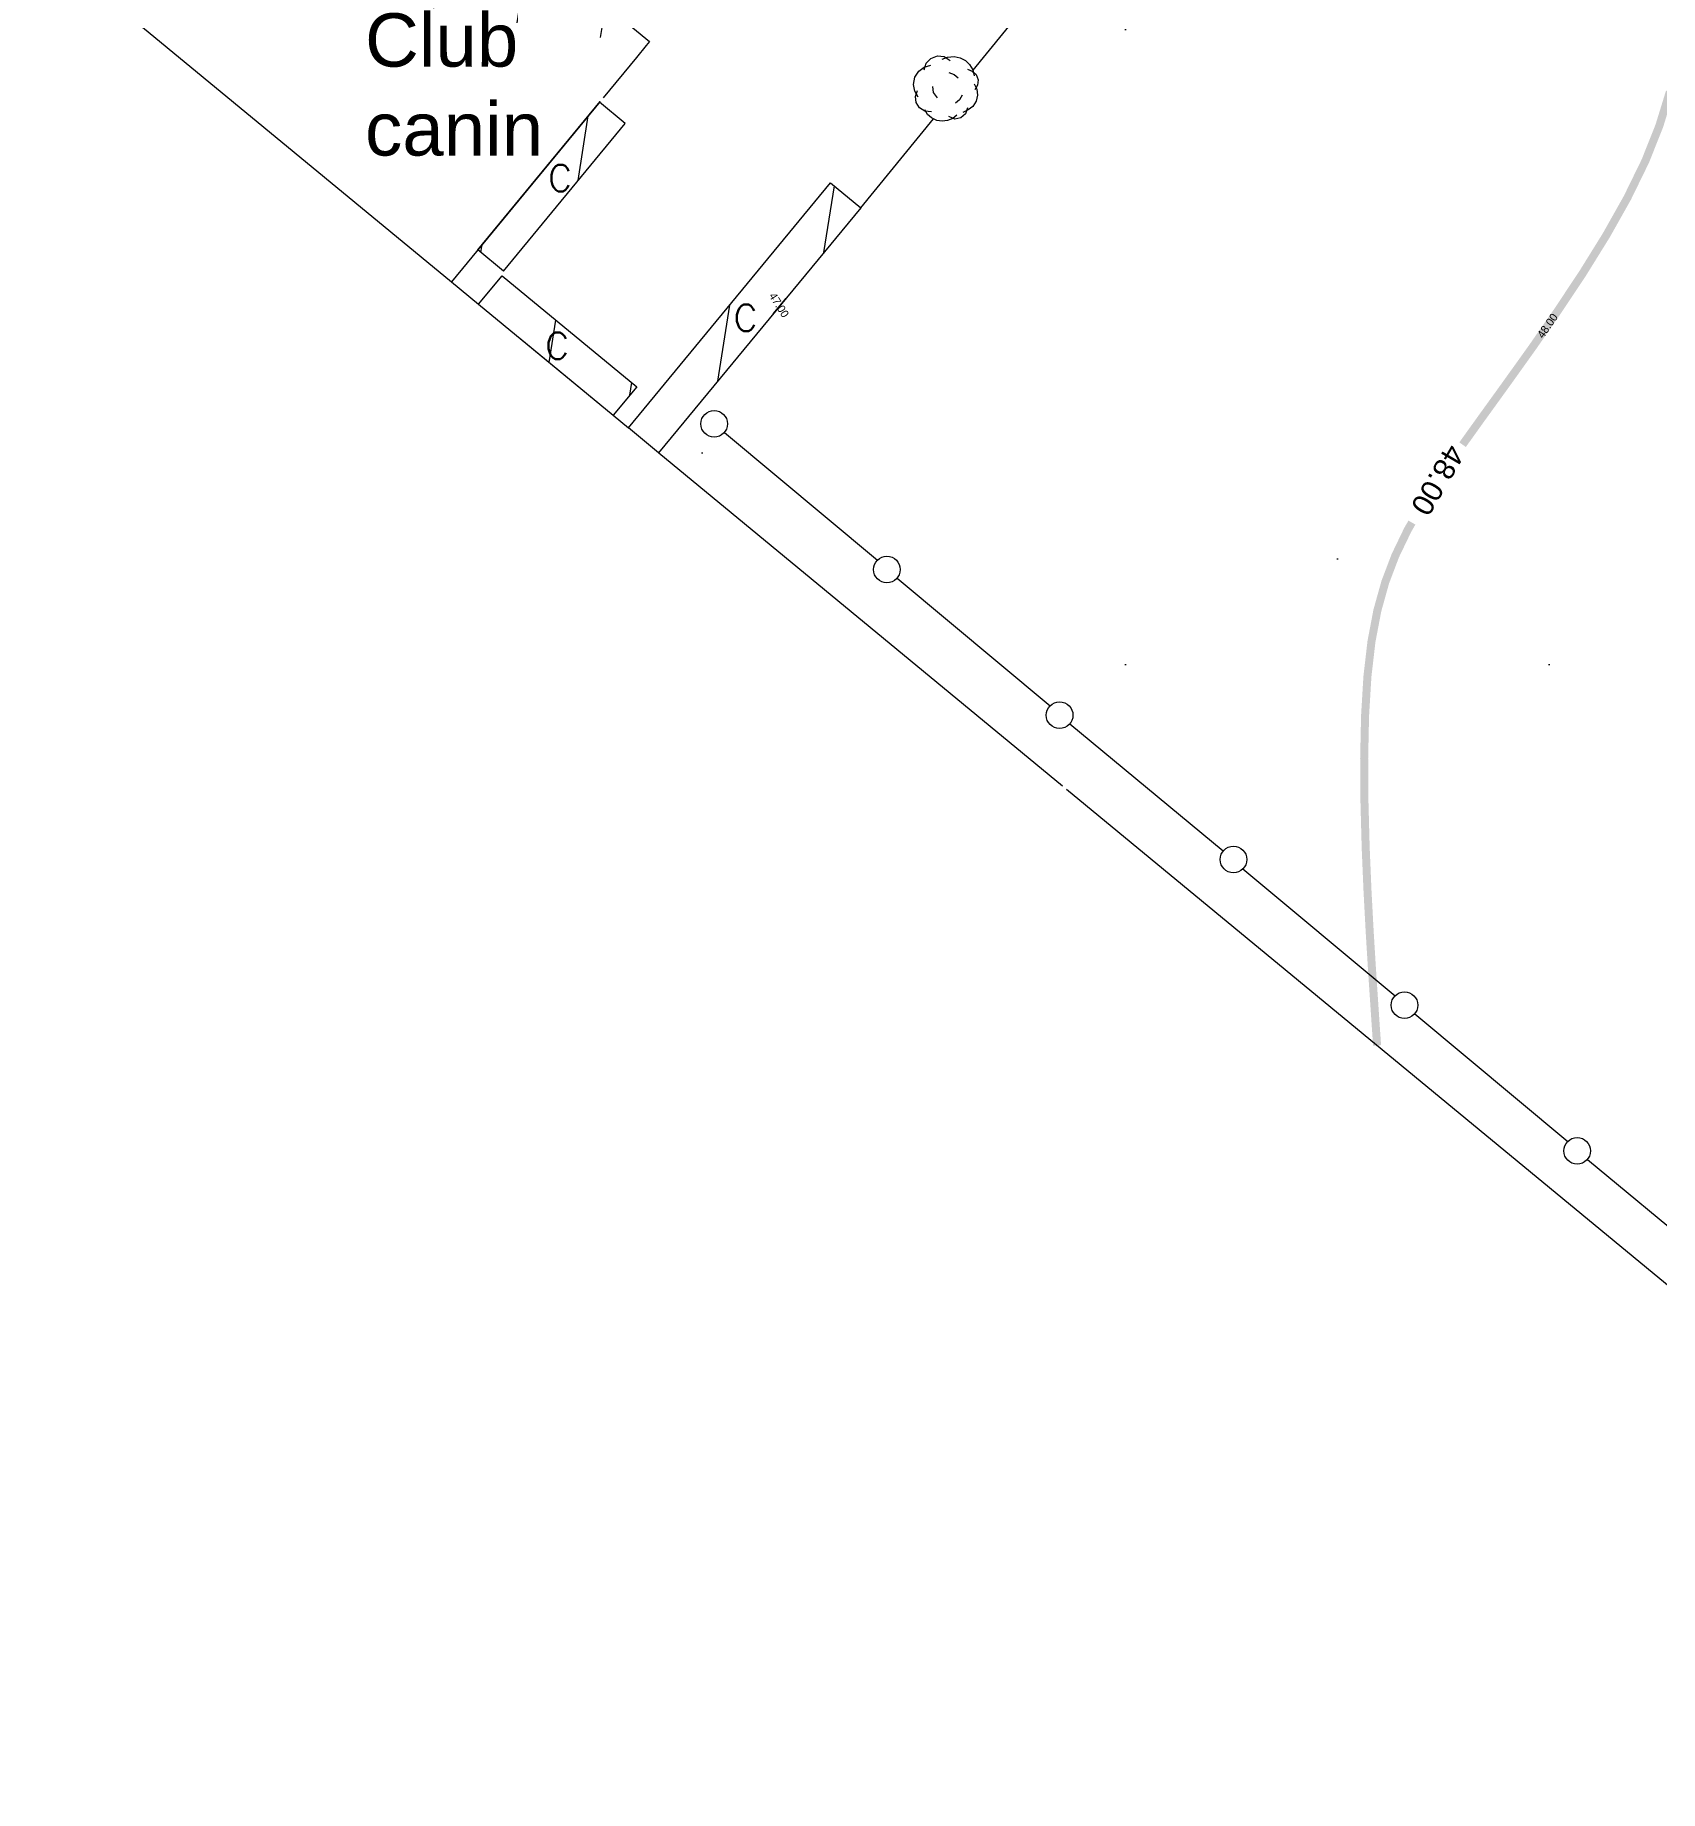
# Model space of a CAD drawing. Header units: metres. Extents: x 64 to 796628, y 142 to 671743.
# Drawn here: x 169.3 to 230.3, y 141.7 to 207.5 of the extents above; entities that cross this region are included whole.
import ezdxf
from ezdxf.enums import TextEntityAlignment as Align

# ---------------------------------------------------------------- set-up
doc = ezdxf.new("R2010")
doc.units = ezdxf.units.M
doc.header["$LTSCALE"] = 2
for name, color, linetype in [('Bâtiment', 1, 'Continuous'), ('Cotation Courbes de niveau', 246, 'Continuous'), ('COURBE PRINCIPALE', 246, 'Continuous'), ('Limtes végétative', 92, 'Continuous'), ('texte', 7, 'Continuous')]:
    doc.layers.add(name, color=color, linetype=linetype)
doc.layers.add("Lingne d'arbres", color=3, linetype='Continuous', lineweight=25)
doc.layers.add('SYMBOL_ARBRE', color=3, linetype='Continuous', lineweight=25)
doc.styles.add('Text pro', font='txt.shx', dxfattribs={"height": 5, "bigfont": 'bigfont.shx'})
pattern_1 = [(261, (-364025.7696, -375482.0903), (3.135910481, -0.496679427), [])]
pattern_2 = [(90, (-364025.7696, -375482.09), (-7.9375, 3.96875), [0, -7.9375])]

# ---------------------------------------------------------------- blocks, each defined once
blk = doc.blocks.new('019')
at = {"color": 0}
for p, q in [((-0.41, 0.25), (-0.33, 0.31)), ((-0.33, 0.27), (-0.3, 0.37)), ((-0.33, 0.31), (-0.23, 0.34)), ((-0.3, 0.37), (-0.23, 0.44)), ((-0.23, 0.44), (-0.13, 0.48)), ((-0.13, 0.48), (-0.03, 0.47)), ((-0.06, 0.43), (0.02, 0.46)), ((-0.03, 0.47), (0.06, 0.41)), ((0.02, 0.46), (0.12, 0.47)), ((0.12, 0.47), (0.21, 0.45)), ((0.21, 0.45), (0.29, 0.41)), ((0.29, 0.41), (0.35, 0.35)), ((0.32, 0.28), (0.39, 0.25)), ((0.35, 0.35), (0.4, 0.27)), ((0.4, 0.27), (0.42, 0.18)), ((-0.49, 0.05), (-0.47, 0.16)), ((-0.47, -0.05), (-0.49, 0.05)), ((-0.47, 0.16), (-0.41, 0.25)), ((-0.19, -0.07), (-0.2, 0.02)), ((0.04, 0.23), (0.12, 0.2)), ((0.12, 0.2), (0.18, 0.15)), ((0.39, 0.25), (0.45, 0.2)), ((0.42, 0.06), (0.46, -0.02)), ((0.47, 0.04), (0.43, -0.03)), ((0.45, 0.2), (0.48, 0.12)), ((0.48, 0.12), (0.47, 0.04)), ((-0.42, -0.14), (-0.47, -0.05)), ((-0.46, -0.13), (-0.43, -0.04)), ((-0.45, -0.22), (-0.46, -0.13)), ((-0.4, -0.3), (-0.45, -0.22)), ((-0.13, -0.15), (-0.19, -0.07)), ((0.2, -0.18), (0.14, -0.23)), ((0.24, -0.11), (0.2, -0.18)), ((0.45, -0.2), (0.4, -0.28)), ((0.47, -0.11), (0.45, -0.2)), ((0.46, -0.02), (0.47, -0.11)), ((-0.32, -0.35), (-0.4, -0.3)), ((-0.28, -0.4), (-0.32, -0.33)), ((-0.22, -0.36), (-0.32, -0.35)), ((-0.22, -0.45), (-0.28, -0.4)), ((-0.14, -0.49), (-0.22, -0.45)), ((-0.06, -0.5), (-0.14, -0.49)), ((0.02, -0.49), (-0.06, -0.5)), ((0.1, -0.46), (0.02, -0.49)), ((0.13, -0.47), (0.04, -0.43)), ((0.16, -0.41), (0.1, -0.46)), ((0.22, -0.45), (0.13, -0.47)), ((0.29, -0.39), (0.22, -0.45)), ((0.33, -0.33), (0.25, -0.37)), ((0.32, -0.3), (0.29, -0.39)), ((0.4, -0.28), (0.33, -0.33))]:
    blk.add_line(p, q, dxfattribs=at)
blk = doc.blocks.new('arb')
at = {"layer": 'SYMBOL_ARBRE', "xscale": 5, "yscale": 5, "zscale": 5}
blk.add_blockref('019', (0, 0), dxfattribs=at)

msp = doc.modelspace()

# ---------------------------------------------------------------- hatches: boundary and pattern name
at = {"layer": 'Bâtiment'}
h = msp.add_hatch(dxfattribs=at)
h.set_pattern_fill('ANSI31', color=256, angle=216, style=0)
h.set_pattern_definition(pattern_1)
edge = h.paths.add_edge_path()
edge.add_line((180.35, 207.76), (184.985, 213.379))
edge.add_line((184.985, 213.379), (192.385, 207.275))
edge.add_line((192.385, 207.275), (192.263, 207.126))
edge.add_line((169.35, 211.14), (184.956, 198.267))
edge.add_line((169.35, 211.14), (172.144, 214.528))
edge.add_line((172.144, 214.528), (180.35, 207.76))
h.paths.add_polyline_path([(181.219, 208.835), (188.597, 208.835), (188.597, 202.434), (181.219, 202.434)], flags=25)
h = msp.add_hatch(dxfattribs=at)
h.set_pattern_fill('ANSI31', color=256, angle=216, style=0)
h.set_pattern_definition(pattern_1)
edge = h.paths.add_edge_path()
edge.add_line((180.35, 207.76), (184.985, 213.379))
edge.add_line((184.985, 213.379), (192.385, 207.275))
edge.add_line((192.385, 207.275), (192.263, 207.126))
edge.add_line((169.35, 211.14), (184.956, 198.267))
edge.add_line((169.35, 211.14), (172.144, 214.528))
edge.add_line((172.144, 214.528), (180.35, 207.76))
h.paths.add_polyline_path([(181.219, 208.835), (188.597, 208.835), (188.597, 202.434), (181.219, 202.434)], flags=25)
h = msp.add_hatch(dxfattribs=at)
h.set_pattern_fill('ANSI31', color=256, angle=216, style=0)
h.set_pattern_definition(pattern_1)
edge = h.paths.add_edge_path()
edge.add_line((180.35, 207.76), (184.985, 213.379))
edge.add_line((184.985, 213.379), (192.385, 207.275))
edge.add_line((192.385, 207.275), (192.263, 207.126))
edge.add_line((169.35, 211.14), (184.956, 198.267))
edge.add_line((169.35, 211.14), (172.144, 214.528))
edge.add_line((172.144, 214.528), (180.35, 207.76))
h.paths.add_polyline_path([(181.219, 208.835), (188.597, 208.835), (188.597, 202.434), (181.219, 202.434)], flags=25)
h = msp.add_hatch(dxfattribs=at)
h.set_pattern_fill('ANSI31', color=256, angle=216, style=0)
h.set_pattern_definition(pattern_1)
edge = h.paths.add_edge_path()
edge.add_line((180.35, 207.76), (184.985, 213.379))
edge.add_line((184.985, 213.379), (192.385, 207.275))
edge.add_line((192.385, 207.275), (192.263, 207.126))
edge.add_line((169.35, 211.14), (184.956, 198.267))
edge.add_line((169.35, 211.14), (172.144, 214.528))
edge.add_line((172.144, 214.528), (180.35, 207.76))
h.paths.add_polyline_path([(181.219, 208.835), (188.597, 208.835), (188.597, 202.434), (181.219, 202.434)], flags=25)
h = msp.add_hatch(dxfattribs=at)
h.set_pattern_fill('ANSI31', color=256, angle=216, style=0)
h.set_pattern_definition(pattern_1)
edge = h.paths.add_edge_path()
edge.add_line((180.35, 207.76), (184.985, 213.379))
edge.add_line((184.985, 213.379), (192.385, 207.275))
edge.add_line((192.385, 207.275), (192.263, 207.126))
edge.add_line((169.35, 211.14), (184.956, 198.267))
edge.add_line((169.35, 211.14), (172.144, 214.528))
edge.add_line((172.144, 214.528), (180.35, 207.76))
h.paths.add_polyline_path([(181.219, 208.835), (188.597, 208.835), (188.597, 202.434), (181.219, 202.434)], flags=25)
h = msp.add_hatch(dxfattribs=at)
h.set_pattern_fill('ANSI31', color=256, angle=216, style=0)
h.set_pattern_definition(pattern_1)
edge = h.paths.add_edge_path()
edge.add_line((186.906, 198.673), (191.473, 204.209))
edge.add_line((191.473, 204.209), (190.511, 205.003))
edge.add_line((186.906, 198.673), (185.944, 199.466))
edge.add_line((185.944, 199.466), (190.53, 205.026))
h.paths.add_polyline_path([(188.331, 201.407), (189.498, 201.409), (189.495, 202.909), (188.328, 202.907)], flags=24)
h = msp.add_hatch(dxfattribs=at)
h.set_pattern_fill('ANSI31', color=256, angle=216, style=0)
h.set_pattern_definition(pattern_1)
edge = h.paths.add_edge_path()
edge.add_line((186.906, 198.673), (191.473, 204.209))
edge.add_line((191.473, 204.209), (190.511, 205.003))
edge.add_line((186.906, 198.673), (185.944, 199.466))
edge.add_line((185.944, 199.466), (190.53, 205.026))
h.paths.add_polyline_path([(188.331, 201.407), (189.498, 201.409), (189.495, 202.909), (188.328, 202.907)], flags=24)
h = msp.add_hatch(dxfattribs=at)
h.set_pattern_fill('ANSI31', color=256, angle=216, style=0)
h.set_pattern_definition(pattern_1)
edge = h.paths.add_edge_path()
edge.add_line((186.906, 198.673), (191.473, 204.209))
edge.add_line((191.473, 204.209), (190.511, 205.003))
edge.add_line((186.906, 198.673), (185.944, 199.466))
edge.add_line((185.944, 199.466), (190.53, 205.026))
h.paths.add_polyline_path([(188.331, 201.407), (189.498, 201.409), (189.495, 202.909), (188.328, 202.907)], flags=24)
h = msp.add_hatch(dxfattribs=at)
h.set_pattern_fill('ANSI31', color=256, angle=216, style=0)
h.set_pattern_definition(pattern_1)
edge = h.paths.add_edge_path()
edge.add_line((186.906, 198.673), (191.473, 204.209))
edge.add_line((191.473, 204.209), (190.511, 205.003))
edge.add_line((186.906, 198.673), (185.944, 199.466))
edge.add_line((185.944, 199.466), (190.53, 205.026))
h.paths.add_polyline_path([(188.331, 201.407), (189.498, 201.409), (189.495, 202.909), (188.328, 202.907)], flags=24)
h = msp.add_hatch(dxfattribs=at)
h.set_pattern_fill('ANSI31', color=256, angle=216, style=0)
h.set_pattern_definition(pattern_1)
edge = h.paths.add_edge_path()
edge.add_line((186.906, 198.673), (191.473, 204.209))
edge.add_line((191.473, 204.209), (190.511, 205.003))
edge.add_line((186.906, 198.673), (185.944, 199.466))
edge.add_line((185.944, 199.466), (190.53, 205.026))
h.paths.add_polyline_path([(188.331, 201.407), (189.498, 201.409), (189.495, 202.909), (188.328, 202.907)], flags=24)
h = msp.add_hatch(dxfattribs=at)
h.set_pattern_fill('ANSI31', color=256, angle=216, style=0)
h.set_pattern_definition(pattern_1)
h.paths.add_polyline_path([(191.596, 192.79), (199.174, 201.977), (200.304, 201.046), (192.725, 191.858)])
h.paths.add_polyline_path([(195.286, 196.163), (196.453, 196.165), (196.45, 197.665), (195.284, 197.663)], flags=24)
h = msp.add_hatch(dxfattribs=at)
h.set_pattern_fill('ANSI31', color=256, angle=216, style=0)
h.set_pattern_definition(pattern_1)
h.paths.add_polyline_path([(191.596, 192.79), (199.174, 201.977), (200.304, 201.046), (192.725, 191.858)])
h.paths.add_polyline_path([(195.286, 196.163), (196.453, 196.165), (196.45, 197.665), (195.284, 197.663)], flags=24)
h = msp.add_hatch(dxfattribs=at)
h.set_pattern_fill('ANSI31', color=256, angle=216, style=0)
h.set_pattern_definition(pattern_1)
h.paths.add_polyline_path([(191.596, 192.79), (199.174, 201.977), (200.304, 201.046), (192.725, 191.858)])
h.paths.add_polyline_path([(195.286, 196.163), (196.453, 196.165), (196.45, 197.665), (195.284, 197.663)], flags=24)
h = msp.add_hatch(dxfattribs=at)
h.set_pattern_fill('ANSI31', color=256, angle=216, style=0)
h.set_pattern_definition(pattern_1)
h.paths.add_polyline_path([(191.596, 192.79), (199.174, 201.977), (200.304, 201.046), (192.725, 191.858)])
h.paths.add_polyline_path([(195.286, 196.163), (196.453, 196.165), (196.45, 197.665), (195.284, 197.663)], flags=24)
h = msp.add_hatch(dxfattribs=at)
h.set_pattern_fill('ANSI31', color=256, angle=216, style=0)
h.set_pattern_definition(pattern_1)
h.paths.add_polyline_path([(191.596, 192.79), (199.174, 201.977), (200.304, 201.046), (192.725, 191.858)])
h.paths.add_polyline_path([(195.286, 196.163), (196.453, 196.165), (196.45, 197.665), (195.284, 197.663)], flags=24)
h = msp.add_hatch(dxfattribs=at)
h.set_pattern_fill('ANSI31', color=256, angle=216, style=0)
h.set_pattern_definition(pattern_1)
edge = h.paths.add_edge_path()
edge.add_line((186.86, 198.495), (191.904, 194.335))
edge.add_line((191.904, 194.335), (191.021, 193.264))
edge.add_line((185.977, 197.425), (186.86, 198.495))
h.paths.add_polyline_path([(188.223, 195.117), (189.389, 195.119), (189.387, 196.619), (188.22, 196.617)], flags=24)
h = msp.add_hatch(dxfattribs=at)
h.set_pattern_fill('ANSI31', color=256, angle=216, style=0)
h.set_pattern_definition(pattern_1)
edge = h.paths.add_edge_path()
edge.add_line((186.86, 198.495), (191.904, 194.335))
edge.add_line((191.904, 194.335), (191.021, 193.264))
edge.add_line((185.977, 197.425), (186.86, 198.495))
h.paths.add_polyline_path([(188.223, 195.117), (189.389, 195.119), (189.387, 196.619), (188.22, 196.617)], flags=24)
h = msp.add_hatch(dxfattribs=at)
h.set_pattern_fill('ANSI31', color=256, angle=216, style=0)
h.set_pattern_definition(pattern_1)
edge = h.paths.add_edge_path()
edge.add_line((186.86, 198.495), (191.904, 194.335))
edge.add_line((191.904, 194.335), (191.021, 193.264))
edge.add_line((185.977, 197.425), (186.86, 198.495))
h.paths.add_polyline_path([(188.223, 195.117), (189.389, 195.119), (189.387, 196.619), (188.22, 196.617)], flags=24)
h = msp.add_hatch(dxfattribs=at)
h.set_pattern_fill('ANSI31', color=256, angle=216, style=0)
h.set_pattern_definition(pattern_1)
edge = h.paths.add_edge_path()
edge.add_line((186.86, 198.495), (191.904, 194.335))
edge.add_line((191.904, 194.335), (191.021, 193.264))
edge.add_line((185.977, 197.425), (186.86, 198.495))
h.paths.add_polyline_path([(188.223, 195.117), (189.389, 195.119), (189.387, 196.619), (188.22, 196.617)], flags=24)
h = msp.add_hatch(dxfattribs=at)
h.set_pattern_fill('ANSI31', color=256, angle=216, style=0)
h.set_pattern_definition(pattern_1)
edge = h.paths.add_edge_path()
edge.add_line((186.86, 198.495), (191.904, 194.335))
edge.add_line((191.904, 194.335), (191.021, 193.264))
edge.add_line((185.977, 197.425), (186.86, 198.495))
h.paths.add_polyline_path([(188.223, 195.117), (189.389, 195.119), (189.387, 196.619), (188.22, 196.617)], flags=24)
at = {"layer": 'Limtes végétative'}
h = msp.add_hatch(dxfattribs=at)
h.set_pattern_fill('DOTS', color=256, scale=5, angle=90, style=0)
h.set_pattern_definition(pattern_2)
edge = h.paths.add_edge_path()
edge.add_line((254.976, 274.103), (319.397, 221.519))
edge.add_line((204.513, 206.203), (257.953, 271.673))
edge.add_line((319.394, 221.521), (293.603, 190.255))
edge.add_line((208.022, 179.241), (253.545, 141.691))
edge.add_line((192.732, 191.853), (207.862, 179.373))
edge.add_line((200.304, 201.046), (203.026, 204.381))
edge.add_line((200.304, 201.046), (192.725, 191.858))
edge.add_line((293.603, 190.255), (253.545, 141.691))
h = msp.add_hatch(dxfattribs=at)
h.set_pattern_fill('DOTS', color=256, scale=5, angle=90, style=0)
h.set_pattern_definition(pattern_2)
edge = h.paths.add_edge_path()
edge.add_line((254.976, 274.103), (319.397, 221.519))
edge.add_line((204.513, 206.203), (257.953, 271.673))
edge.add_line((319.394, 221.521), (293.603, 190.255))
edge.add_line((208.022, 179.241), (253.545, 141.691))
edge.add_line((192.732, 191.853), (207.862, 179.373))
edge.add_line((200.304, 201.046), (203.026, 204.381))
edge.add_line((200.304, 201.046), (192.725, 191.858))
edge.add_line((293.603, 190.255), (253.545, 141.691))
h = msp.add_hatch(dxfattribs=at)
h.set_pattern_fill('DOTS', color=256, scale=5, angle=90, style=0)
h.set_pattern_definition(pattern_2)
edge = h.paths.add_edge_path()
edge.add_line((254.976, 274.103), (319.397, 221.519))
edge.add_line((204.513, 206.203), (257.953, 271.673))
edge.add_line((319.394, 221.521), (293.603, 190.255))
edge.add_line((208.022, 179.241), (253.545, 141.691))
edge.add_line((192.732, 191.853), (207.862, 179.373))
edge.add_line((200.304, 201.046), (203.026, 204.381))
edge.add_line((200.304, 201.046), (192.725, 191.858))
edge.add_line((293.603, 190.255), (253.545, 141.691))
h = msp.add_hatch(dxfattribs=at)
h.set_pattern_fill('DOTS', color=256, scale=5, angle=90, style=0)
h.set_pattern_definition(pattern_2)
edge = h.paths.add_edge_path()
edge.add_line((254.976, 274.103), (319.397, 221.519))
edge.add_line((204.513, 206.203), (257.953, 271.673))
edge.add_line((319.394, 221.521), (293.603, 190.255))
edge.add_line((208.022, 179.241), (253.545, 141.691))
edge.add_line((192.732, 191.853), (207.862, 179.373))
edge.add_line((200.304, 201.046), (203.026, 204.381))
edge.add_line((200.304, 201.046), (192.725, 191.858))
edge.add_line((293.603, 190.255), (253.545, 141.691))
h = msp.add_hatch(dxfattribs=at)
h.set_pattern_fill('DOTS', color=256, scale=5, angle=90, style=0)
h.set_pattern_definition(pattern_2)
edge = h.paths.add_edge_path()
edge.add_line((254.976, 274.103), (319.397, 221.519))
edge.add_line((204.513, 206.203), (257.953, 271.673))
edge.add_line((319.394, 221.521), (293.603, 190.255))
edge.add_line((208.022, 179.241), (253.545, 141.691))
edge.add_line((192.732, 191.853), (207.862, 179.373))
edge.add_line((200.304, 201.046), (203.026, 204.381))
edge.add_line((200.304, 201.046), (192.725, 191.858))
edge.add_line((293.603, 190.255), (253.545, 141.691))

# ---------------------------------------------------------------- linework, layer by layer
for p, q in [((200.304, 201.046), (203.026, 204.381)), ((200.304, 201.046), (203.026, 204.381)), ((200.304, 201.046), (203.026, 204.381)), ((200.304, 201.046), (203.026, 204.381)), ((200.304, 201.046), (203.026, 204.381)), ((184.956, 198.267), (185.972, 197.429)), ((184.956, 198.267), (185.972, 197.429)), ((184.956, 198.267), (185.972, 197.429)), ((184.956, 198.267), (185.972, 197.429)), ((184.956, 198.267), (185.972, 197.429)), ((197.02, 197.064), (197.465, 197.604)), ((197.02, 197.064), (197.465, 197.604)), ((197.02, 197.064), (197.465, 197.604)), ((197.02, 197.064), (197.465, 197.604)), ((197.02, 197.064), (197.465, 197.604)), ((197.465, 197.604), (197.497, 197.643)), ((197.465, 197.604), (197.497, 197.643)), ((197.465, 197.604), (197.497, 197.643)), ((197.465, 197.604), (197.497, 197.643)), ((197.465, 197.604), (197.497, 197.643)), ((187.518, 196.154), (191.021, 193.264)), ((187.518, 196.154), (191.021, 193.264)), ((187.518, 196.154), (191.021, 193.264)), ((187.518, 196.154), (191.021, 193.264)), ((187.518, 196.154), (191.021, 193.264)), ((191.021, 193.264), (191.596, 192.79)), ((191.021, 193.264), (191.596, 192.79)), ((191.021, 193.264), (191.596, 192.79)), ((191.021, 193.264), (191.596, 192.79)), ((191.021, 193.264), (191.596, 192.79)), ((192.725, 191.858), (191.596, 192.79)), ((192.725, 191.858), (191.596, 192.79)), ((192.725, 191.858), (191.596, 192.79)), ((192.725, 191.858), (191.596, 192.79)), ((192.725, 191.858), (191.596, 192.79)), ((192.732, 191.853), (207.862, 179.373)), ((192.732, 191.853), (207.862, 179.373)), ((192.732, 191.853), (207.862, 179.373)), ((192.732, 191.853), (207.862, 179.373)), ((192.732, 191.853), (207.862, 179.373)), ((208.022, 179.241), (253.545, 141.691)), ((208.022, 179.241), (253.545, 141.691)), ((208.022, 179.241), (253.545, 141.691)), ((208.022, 179.241), (253.545, 141.691)), ((208.022, 179.241), (253.545, 141.691))]:
    msp.add_line(p, q)
at = {"layer": 'Bâtiment'}
for p, q in [((184.985, 213.379), (192.385, 207.275)), ((184.985, 213.379), (192.385, 207.275)), ((184.985, 213.379), (192.385, 207.275)), ((184.985, 213.379), (192.385, 207.275)), ((184.985, 213.379), (192.385, 207.275)), ((169.35, 211.14), (184.956, 198.267)), ((169.35, 211.14), (184.956, 198.267)), ((169.35, 211.14), (184.956, 198.267)), ((169.35, 211.14), (184.956, 198.267)), ((169.35, 211.14), (184.956, 198.267)), ((192.263, 207.126), (191.897, 206.682)), ((192.263, 207.126), (191.897, 206.682)), ((192.263, 207.126), (191.897, 206.682)), ((192.263, 207.126), (191.897, 206.682)), ((192.263, 207.126), (191.897, 206.682)), ((192.385, 207.275), (192.263, 207.126)), ((192.385, 207.275), (192.263, 207.126)), ((192.385, 207.275), (192.263, 207.126)), ((192.385, 207.275), (192.263, 207.126)), ((192.385, 207.275), (192.263, 207.126)), ((191.897, 206.682), (190.643, 205.162)), ((191.897, 206.682), (190.643, 205.162)), ((191.897, 206.682), (190.643, 205.162)), ((191.897, 206.682), (190.643, 205.162)), ((191.897, 206.682), (190.643, 205.162)), ((190.53, 205.026), (184.956, 198.267)), ((190.53, 205.026), (184.956, 198.267)), ((190.53, 205.026), (184.956, 198.267)), ((190.53, 205.026), (184.956, 198.267)), ((190.53, 205.026), (184.956, 198.267)), ((185.944, 199.466), (190.53, 205.026)), ((185.944, 199.466), (190.53, 205.026)), ((185.944, 199.466), (190.53, 205.026)), ((185.944, 199.466), (190.53, 205.026)), ((185.944, 199.466), (190.53, 205.026)), ((191.473, 204.209), (190.511, 205.003)), ((191.473, 204.209), (190.511, 205.003)), ((191.473, 204.209), (190.511, 205.003)), ((191.473, 204.209), (190.511, 205.003)), ((191.473, 204.209), (190.511, 205.003)), ((186.906, 198.673), (191.473, 204.209)), ((186.906, 198.673), (191.473, 204.209)), ((186.906, 198.673), (191.473, 204.209)), ((186.906, 198.673), (191.473, 204.209)), ((186.906, 198.673), (191.473, 204.209)), ((191.596, 192.79), (199.174, 201.977)), ((191.596, 192.79), (199.174, 201.977)), ((191.596, 192.79), (199.174, 201.977)), ((191.596, 192.79), (199.174, 201.977)), ((191.596, 192.79), (199.174, 201.977)), ((199.174, 201.977), (200.304, 201.046)), ((199.174, 201.977), (200.304, 201.046)), ((199.174, 201.977), (200.304, 201.046)), ((199.174, 201.977), (200.304, 201.046)), ((199.174, 201.977), (200.304, 201.046)), ((200.304, 201.046), (192.725, 191.858)), ((200.304, 201.046), (192.725, 191.858)), ((200.304, 201.046), (192.725, 191.858)), ((200.304, 201.046), (192.725, 191.858)), ((200.304, 201.046), (192.725, 191.858)), ((186.906, 198.673), (185.944, 199.466)), ((186.906, 198.673), (185.944, 199.466)), ((186.906, 198.673), (185.944, 199.466)), ((186.906, 198.673), (185.944, 199.466)), ((186.906, 198.673), (185.944, 199.466)), ((185.977, 197.425), (186.86, 198.495)), ((185.977, 197.425), (186.86, 198.495)), ((185.977, 197.425), (186.86, 198.495)), ((185.977, 197.425), (186.86, 198.495)), ((185.977, 197.425), (186.86, 198.495)), ((186.86, 198.495), (191.904, 194.335)), ((186.86, 198.495), (191.904, 194.335)), ((186.86, 198.495), (191.904, 194.335)), ((186.86, 198.495), (191.904, 194.335)), ((186.86, 198.495), (191.904, 194.335)), ((185.972, 197.429), (185.977, 197.425)), ((185.972, 197.429), (185.977, 197.425)), ((185.972, 197.429), (185.977, 197.425)), ((185.972, 197.429), (185.977, 197.425)), ((185.972, 197.429), (185.977, 197.425)), ((185.977, 197.425), (191.021, 193.264)), ((185.977, 197.425), (191.021, 193.264)), ((185.977, 197.425), (191.021, 193.264)), ((185.977, 197.425), (191.021, 193.264)), ((185.977, 197.425), (191.021, 193.264)), ((191.904, 194.335), (191.021, 193.264)), ((191.904, 194.335), (191.021, 193.264)), ((191.904, 194.335), (191.021, 193.264)), ((191.904, 194.335), (191.021, 193.264)), ((191.904, 194.335), (191.021, 193.264)), ((192.725, 191.858), (191.596, 192.79)), ((192.725, 191.858), (191.596, 192.79)), ((192.725, 191.858), (191.596, 192.79)), ((192.725, 191.858), (191.596, 192.79)), ((192.725, 191.858), (191.596, 192.79)), ((192.732, 191.853), (192.725, 191.858)), ((192.732, 191.853), (192.725, 191.858)), ((192.732, 191.853), (192.725, 191.858)), ((192.732, 191.853), (192.725, 191.858)), ((192.732, 191.853), (192.725, 191.858))]:
    msp.add_line(p, q, dxfattribs=at)
at = {"layer": 'COURBE PRINCIPALE', "const_width": 0.3, "elevation": 48, "flags": 128}
for points in [[(222.868, 192.162), (223.598, 193.181), (224.514, 194.45), (225.471, 195.788), (226.434, 197.175), (227.374, 198.59), (228.256, 200.012), (229.048, 201.42), (229.719, 202.794), (230.245, 204.117), (230.638, 205.391)], [(222.868, 192.162), (223.598, 193.181), (224.514, 194.45), (225.471, 195.788), (226.434, 197.175), (227.374, 198.59), (228.256, 200.012), (229.048, 201.42), (229.719, 202.794), (230.245, 204.117), (230.638, 205.391)], [(222.868, 192.162), (223.598, 193.181), (224.514, 194.45), (225.471, 195.788), (226.434, 197.175), (227.374, 198.59), (228.256, 200.012), (229.048, 201.42), (229.719, 202.794), (230.245, 204.117), (230.638, 205.391)], [(222.868, 192.162), (223.598, 193.181), (224.514, 194.45), (225.471, 195.788), (226.434, 197.175), (227.374, 198.59), (228.256, 200.012), (229.048, 201.42), (229.719, 202.794), (230.245, 204.117), (230.638, 205.391)], [(222.868, 192.162), (223.598, 193.181), (224.514, 194.45), (225.471, 195.788), (226.434, 197.175), (227.374, 198.59), (228.256, 200.012), (229.048, 201.42), (229.719, 202.794), (230.245, 204.117), (230.638, 205.391)], [(219.662, 169.64), (219.658, 169.697), (219.611, 170.395), (219.549, 171.322), (219.471, 172.499), (219.386, 173.884), (219.304, 175.421), (219.235, 177.057), (219.19, 178.735), (219.178, 180.4), (219.212, 181.997), (219.3, 183.471), (219.452, 184.782), (219.674, 185.951), (219.971, 187.013), (220.348, 188.006), (220.81, 188.965), (220.969, 189.241)], [(219.662, 169.64), (219.658, 169.697), (219.611, 170.395), (219.549, 171.322), (219.471, 172.499), (219.386, 173.884), (219.304, 175.421), (219.235, 177.057), (219.19, 178.735), (219.178, 180.4), (219.212, 181.997), (219.3, 183.471), (219.452, 184.782), (219.674, 185.951), (219.971, 187.013), (220.348, 188.006), (220.81, 188.965), (220.969, 189.241)], [(219.662, 169.64), (219.658, 169.697), (219.611, 170.395), (219.549, 171.322), (219.471, 172.499), (219.386, 173.884), (219.304, 175.421), (219.235, 177.057), (219.19, 178.735), (219.178, 180.4), (219.212, 181.997), (219.3, 183.471), (219.452, 184.782), (219.674, 185.951), (219.971, 187.013), (220.348, 188.006), (220.81, 188.965), (220.969, 189.241)], [(219.662, 169.64), (219.658, 169.697), (219.611, 170.395), (219.549, 171.322), (219.471, 172.499), (219.386, 173.884), (219.304, 175.421), (219.235, 177.057), (219.19, 178.735), (219.178, 180.4), (219.212, 181.997), (219.3, 183.471), (219.452, 184.782), (219.674, 185.951), (219.971, 187.013), (220.348, 188.006), (220.81, 188.965), (220.969, 189.241)], [(219.662, 169.64), (219.658, 169.697), (219.611, 170.395), (219.549, 171.322), (219.471, 172.499), (219.386, 173.884), (219.304, 175.421), (219.235, 177.057), (219.19, 178.735), (219.178, 180.4), (219.212, 181.997), (219.3, 183.471), (219.452, 184.782), (219.674, 185.951), (219.971, 187.013), (220.348, 188.006), (220.81, 188.965), (220.969, 189.241)]]:
    msp.add_lwpolyline(points, dxfattribs=at)
at = {"layer": "Lingne d'arbres"}
for p, q in [((195.195, 192.624), (200.933, 187.836)), ((195.195, 192.624), (200.933, 187.836)), ((195.195, 192.624), (200.933, 187.836)), ((195.195, 192.624), (200.933, 187.836)), ((195.195, 192.624), (200.933, 187.836)), ((201.67, 187.163), (207.408, 182.375)), ((201.67, 187.163), (207.408, 182.375)), ((201.67, 187.163), (207.408, 182.375)), ((201.67, 187.163), (207.408, 182.375)), ((201.67, 187.163), (207.408, 182.375)), ((208.146, 181.701), (213.893, 176.929)), ((208.146, 181.701), (213.893, 176.929)), ((208.146, 181.701), (213.893, 176.929)), ((208.146, 181.701), (213.893, 176.929)), ((208.146, 181.701), (213.893, 176.929)), ((214.635, 176.26), (220.337, 171.503)), ((214.635, 176.26), (220.337, 171.503)), ((214.635, 176.26), (220.337, 171.503)), ((214.635, 176.26), (220.337, 171.503)), ((214.635, 176.26), (220.337, 171.503)), ((221.074, 170.829), (226.812, 166.041)), ((221.074, 170.829), (226.812, 166.041)), ((221.074, 170.829), (226.812, 166.041)), ((221.074, 170.829), (226.812, 166.041)), ((221.074, 170.829), (226.812, 166.041)), ((227.549, 165.367), (233.296, 160.595)), ((227.549, 165.367), (233.296, 160.595)), ((227.549, 165.367), (233.296, 160.595)), ((227.549, 165.367), (233.296, 160.595)), ((227.549, 165.367), (233.296, 160.595))]:
    msp.add_line(p, q, dxfattribs=at)
for centre in [(194.81, 192.943), (194.81, 192.943), (194.81, 192.943), (194.81, 192.943), (194.81, 192.943), (201.285, 187.481), (201.285, 187.481), (201.285, 187.481), (201.285, 187.481), (201.285, 187.481), (207.76, 182.02), (207.76, 182.02), (207.76, 182.02), (207.76, 182.02), (207.76, 182.02), (214.277, 176.61), (214.277, 176.61), (214.277, 176.61), (214.277, 176.61), (214.277, 176.61), (220.689, 171.148), (220.689, 171.148), (220.689, 171.148), (220.689, 171.148), (220.689, 171.148), (227.164, 165.686), (227.164, 165.686), (227.164, 165.686), (227.164, 165.686), (227.164, 165.686)]:
    msp.add_circle(centre, 0.5, dxfattribs=at)
at = {"layer": 'SYMBOL_ARBRE'}
msp.add_line((204.513, 206.203), (257.953, 271.673), dxfattribs=at)
msp.add_line((204.513, 206.203), (257.953, 271.673), dxfattribs=at)
msp.add_line((204.513, 206.203), (257.953, 271.673), dxfattribs=at)
msp.add_line((204.513, 206.203), (257.953, 271.673), dxfattribs=at)
msp.add_line((204.513, 206.203), (257.953, 271.673), dxfattribs=at)

# ---------------------------------------------------------------- block references
at = {"xscale": 0.5, "yscale": 0.5, "zscale": 0.5}
msp.add_blockref('arb', (203.51, 205.539), dxfattribs=at)
msp.add_blockref('arb', (203.51, 205.539), dxfattribs=at)
msp.add_blockref('arb', (203.51, 205.539), dxfattribs=at)
msp.add_blockref('arb', (203.51, 205.539), dxfattribs=at)
msp.add_blockref('arb', (203.51, 205.539), dxfattribs=at)

# ---------------------------------------------------------------- texts
at = {"layer": 'Cotation Courbes de niveau', "oblique": 360}
for s, rotation, p in [('47.00', 301.80911, (197.242, 197.398, 47)), ('47.00', 301.80911, (197.242, 197.398, 47)), ('47.00', 301.80911, (197.242, 197.398, 47)), ('47.00', 301.80911, (197.242, 197.398, 47)), ('47.00', 301.80911, (197.242, 197.398, 47)), ('47.00', 301.80911, (197.242, 197.398, 47)), ('47.00', 301.80911, (197.242, 197.398, 47)), ('47.00', 301.80911, (197.242, 197.398, 47)), ('47.00', 301.80911, (197.242, 197.398, 47)), ('47.00', 301.80911, (197.242, 197.398, 47)), ('47.00', 301.80911, (197.242, 197.398, 47)), ('47.00', 301.80911, (197.242, 197.398, 47)), ('47.00', 301.80911, (197.242, 197.398, 47)), ('47.00', 301.80911, (197.242, 197.398, 47)), ('47.00', 301.80911, (197.242, 197.398, 47)), ('47.00', 301.80911, (197.242, 197.398, 47)), ('47.00', 301.80911, (197.242, 197.398, 47)), ('47.00', 301.80911, (197.242, 197.398, 47)), ('47.00', 301.80911, (197.242, 197.398, 47)), ('47.00', 301.80911, (197.242, 197.398, 47)), ('47.00', 301.80911, (197.242, 197.398, 47)), ('47.00', 301.80911, (197.242, 197.398, 47)), ('47.00', 301.80911, (197.242, 197.398, 47)), ('47.00', 301.80911, (197.242, 197.398, 47)), ('47.00', 301.80911, (197.242, 197.398, 47)), ('47.00', 301.80911, (197.242, 197.398, 47)), ('47.00', 301.80911, (197.242, 197.398, 47)), ('47.00', 301.80911, (197.242, 197.398, 47)), ('47.00', 301.80911, (197.242, 197.398, 47)), ('47.00', 301.80911, (197.242, 197.398, 47)), ('47.00', 301.80911, (197.242, 197.398, 47)), ('47.00', 301.80911, (197.242, 197.398, 47)), ('47.00', 301.80911, (197.242, 197.398, 47)), ('47.00', 301.80911, (197.242, 197.398, 47)), ('47.00', 301.80911, (197.242, 197.398, 47)), ('47.00', 301.80911, (197.242, 197.398, 47)), ('47.00', 301.80911, (197.242, 197.398, 47)), ('47.00', 301.80911, (197.242, 197.398, 47)), ('47.00', 301.80911, (197.242, 197.398, 47)), ('47.00', 301.80911, (197.242, 197.398, 47)), ('47.00', 301.80911, (197.242, 197.398, 47)), ('47.00', 301.80911, (197.242, 197.398, 47)), ('47.00', 301.80911, (197.242, 197.398, 47)), ('47.00', 301.80911, (197.242, 197.398, 47)), ('47.00', 301.80911, (197.242, 197.398, 47)), ('47.00', 301.80911, (197.242, 197.398, 47)), ('47.00', 301.80911, (197.242, 197.398, 47)), ('47.00', 301.80911, (197.242, 197.398, 47)), ('47.00', 301.80911, (197.242, 197.398, 47)), ('47.00', 301.80911, (197.242, 197.398, 47)), ('47.00', 301.80911, (197.242, 197.398, 47)), ('47.00', 301.80911, (197.242, 197.398, 47)), ('47.00', 301.80911, (197.242, 197.398, 47)), ('47.00', 301.80911, (197.242, 197.398, 47)), ('47.00', 301.80911, (197.242, 197.398, 47)), ('47.00', 301.80911, (197.242, 197.398, 47)), ('47.00', 301.80911, (197.242, 197.398, 47)), ('47.00', 301.80911, (197.242, 197.398, 47)), ('47.00', 301.80911, (197.242, 197.398, 47)), ('47.00', 301.80911, (197.242, 197.398, 47)), ('48.00', 55.20479, (226.05, 196.621, 48)), ('48.00', 55.20479, (226.05, 196.621, 48)), ('48.00', 55.20479, (226.05, 196.621, 48)), ('48.00', 55.20479, (226.05, 196.621, 48)), ('48.00', 55.20479, (226.05, 196.621, 48)), ('48.00', 55.20479, (226.05, 196.621, 48)), ('48.00', 55.20479, (226.05, 196.621, 48)), ('48.00', 55.20479, (226.05, 196.621, 48)), ('48.00', 55.20479, (226.05, 196.621, 48)), ('48.00', 55.20479, (226.05, 196.621, 48)), ('48.00', 55.20479, (226.05, 196.621, 48)), ('48.00', 55.20479, (226.05, 196.621, 48)), ('48.00', 55.20479, (226.05, 196.621, 48)), ('48.00', 55.20479, (226.05, 196.621, 48)), ('48.00', 55.20479, (226.05, 196.621, 48)), ('48.00', 55.20479, (226.05, 196.621, 48)), ('48.00', 55.20479, (226.05, 196.621, 48)), ('48.00', 55.20479, (226.05, 196.621, 48)), ('48.00', 55.20479, (226.05, 196.621, 48)), ('48.00', 55.20479, (226.05, 196.621, 48)), ('48.00', 55.20479, (226.05, 196.621, 48)), ('48.00', 55.20479, (226.05, 196.621, 48)), ('48.00', 55.20479, (226.05, 196.621, 48)), ('48.00', 55.20479, (226.05, 196.621, 48)), ('48.00', 55.20479, (226.05, 196.621, 48)), ('48.00', 55.20479, (226.05, 196.621, 48)), ('48.00', 55.20479, (226.05, 196.621, 48)), ('48.00', 55.20479, (226.05, 196.621, 48)), ('48.00', 55.20479, (226.05, 196.621, 48)), ('48.00', 55.20479, (226.05, 196.621, 48)), ('48.00', 55.20479, (226.05, 196.621, 48)), ('48.00', 55.20479, (226.05, 196.621, 48)), ('48.00', 55.20479, (226.05, 196.621, 48)), ('48.00', 55.20479, (226.05, 196.621, 48)), ('48.00', 55.20479, (226.05, 196.621, 48)), ('48.00', 55.20479, (226.05, 196.621, 48)), ('48.00', 55.20479, (226.05, 196.621, 48)), ('48.00', 55.20479, (226.05, 196.621, 48)), ('48.00', 55.20479, (226.05, 196.621, 48)), ('48.00', 55.20479, (226.05, 196.621, 48)), ('48.00', 55.20479, (226.05, 196.621, 48)), ('48.00', 55.20479, (226.05, 196.621, 48)), ('48.00', 55.20479, (226.05, 196.621, 48)), ('48.00', 55.20479, (226.05, 196.621, 48)), ('48.00', 55.20479, (226.05, 196.621, 48)), ('48.00', 55.20479, (226.05, 196.621, 48)), ('48.00', 55.20479, (226.05, 196.621, 48)), ('48.00', 55.20479, (226.05, 196.621, 48)), ('48.00', 55.20479, (226.05, 196.621, 48)), ('48.00', 55.20479, (226.05, 196.621, 48)), ('48.00', 55.20479, (226.05, 196.621, 48)), ('48.00', 55.20479, (226.05, 196.621, 48)), ('48.00', 55.20479, (226.05, 196.621, 48)), ('48.00', 55.20479, (226.05, 196.621, 48)), ('48.00', 55.20479, (226.05, 196.621, 48)), ('48.00', 55.20479, (226.05, 196.621, 48)), ('48.00', 55.20479, (226.05, 196.621, 48)), ('48.00', 55.20479, (226.05, 196.621, 48)), ('48.00', 55.20479, (226.05, 196.621, 48)), ('48.00', 55.20479, (226.05, 196.621, 48)), ('48.00', 55.20479, (226.05, 196.621, 48)), ('48.00', 55.20479, (226.05, 196.621, 48)), ('48.00', 55.20479, (226.05, 196.621, 48)), ('48.00', 55.20479, (226.05, 196.621, 48)), ('48.00', 55.20479, (226.05, 196.621, 48)), ('48.00', 55.20479, (226.05, 196.621, 48)), ('48.00', 55.20479, (226.05, 196.621, 48)), ('48.00', 55.20479, (226.05, 196.621, 48)), ('48.00', 55.20479, (226.05, 196.621, 48)), ('48.00', 55.20479, (226.05, 196.621, 48))]:
    msp.add_text(s, height=0.3, rotation=rotation, dxfattribs=at).set_placement(p, align=Align.MIDDLE_CENTER)
at = {"layer": 'Cotation Courbes de niveau', "insert": (222.999, 191.838, 95), "char_height": 0.3, "width": 16.92222, "attachment_point": 1, "rotation": 239.6423}
msp.add_mtext('{\\fArial|b0|i0|c0|p34;\\H2.667x;48.00}', dxfattribs=at)
msp.add_mtext('{\\fArial|b0|i0|c0|p34;\\H2.667x;48.00}', dxfattribs=at)
msp.add_mtext('{\\fArial|b0|i0|c0|p34;\\H2.667x;48.00}', dxfattribs=at)
msp.add_mtext('{\\fArial|b0|i0|c0|p34;\\H2.667x;48.00}', dxfattribs=at)
msp.add_mtext('{\\fArial|b0|i0|c0|p34;\\H2.667x;48.00}', dxfattribs=at)
at = {"layer": 'texte', "style": 'Text pro'}
for p in [(188.58, 201.657), (188.58, 201.657), (188.58, 201.657), (188.58, 201.657), (188.58, 201.657), (195.536, 196.414), (195.536, 196.414), (195.536, 196.414), (195.536, 196.414), (195.536, 196.414), (188.472, 195.368), (188.472, 195.368), (188.472, 195.368), (188.472, 195.368), (188.472, 195.368)]:
    msp.add_text('C', height=1, rotation=0.09866, dxfattribs=at).set_placement(p)
at = {"layer": 'texte', "insert": (181.719, 208.335), "char_height": 2, "width": 19.42222, "attachment_point": 1, "style": 'Text pro'}
msp.add_mtext('{\\fArial|b0|i0|c0|p34;Club\\fArial|b0|i0|c178|p34;\\P\\fArial|b0|i0|c0|p34;canin}', dxfattribs=at)
msp.add_mtext('{\\fArial|b0|i0|c0|p34;Club\\fArial|b0|i0|c178|p34;\\P\\fArial|b0|i0|c0|p34;canin}', dxfattribs=at)
msp.add_mtext('{\\fArial|b0|i0|c0|p34;Club\\fArial|b0|i0|c178|p34;\\P\\fArial|b0|i0|c0|p34;canin}', dxfattribs=at)
msp.add_mtext('{\\fArial|b0|i0|c0|p34;Club\\fArial|b0|i0|c178|p34;\\P\\fArial|b0|i0|c0|p34;canin}', dxfattribs=at)
msp.add_mtext('{\\fArial|b0|i0|c0|p34;Club\\fArial|b0|i0|c178|p34;\\P\\fArial|b0|i0|c0|p34;canin}', dxfattribs=at)

doc.saveas('drawing.dxf')
